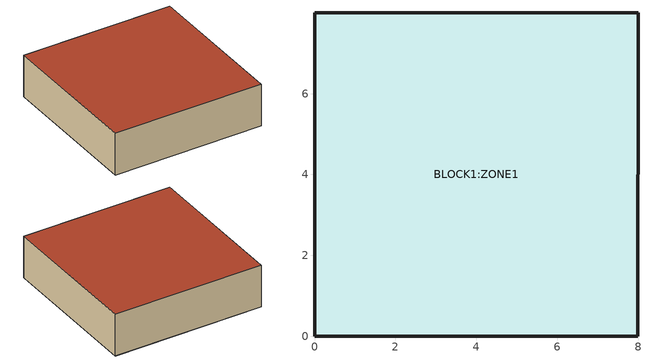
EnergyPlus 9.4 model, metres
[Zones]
BLOCK1:ZONE1
 floor ground (Low-loss ground floor): 8,0 0,0 0,8 8,8 z0
 wall outside (Lossy wall): 8,0 8,8 0,8 0,0 8,0 z0:2.3
 roof outside (Lossy flat roof): 0,0 8,0 8,8 0,8 z2.3
[Site:Location]
Site (00-00:00-00)  (00-00:00-00): Latitude=52.45; Longitude=-1.73; Time Zone=0; Elevation {m}=99
[Site:GroundTemperature:BuildingSurface]
18, 18, 18, 18, 18, 18, 18, 18, 18, 18, 18, 18
[Site:GroundTemperature:Deep]
14, 14, 14, 14, 14, 14, 14, 14, 14, 14, 14, 14
[Site:GroundTemperature:Shallow]
14, 14, 14, 14, 14, 14, 14, 14, 14, 14, 14, 14
[Site:GroundTemperature:FCfactorMethod]
January FCfactorMethod ground temperature {C}=6.2; Februry FCfactorMethod ground temperature {C}=4.12; March FCfactorMethod ground temperature {C}=3.56; April FCfactorMethod ground temperature {C}=4.05; May FCfactorMethod ground temperature {C}=6.86; June FCfactorMethod ground temperature {C}=10; July FCfactorMethod ground temperature {C}=12.96; August FCfactorMethod ground temperature {C}=15.1; September FCfactorMethod ground temperature {C}=15.73; October FCfactorMethod ground temperature {C}=14.72; November FCfactorMethod ground temperature {C}=12.3; December FCfactorMethod ground temperature {C}=9.24
[Site:GroundReflectance]
0.2, 0.2, 0.2, 0.2, 0.2, 0.2, 0.2, 0.2, 0.2, 0.2, 0.2, 0.2
[Site:GroundReflectance:SnowModifier]
1, 1
[SizingPeriod:DesignDay]
Winter Design Day in Site (00-00:00-00): Month=1; Day of Month=15; Day Type -- used for schedules=WinterDesignDay; Max Dry-Bulb {C}=-3; Daily Temp Range {C}=0; Humidity Condition Type=WetBulb; Wet-Bulb at Max {C}=-3; Barometric Pressure {N/M**2}=100141.3; Wind Speed {M/Sec}=0; Wind Direction {Degrees N=0, S=180}=160; Rain Indicator=No; Snow on ground indicator=No; Daylight Savings Time Indicator=No; Clearness {0.0 to 1.2} - gives no sun (but does include long wave radiant heat exchange with sky)=0
[Building]
Building 1: North Axis=0; Terrain=Suburbs; Loads Convergence Tolerance=.0002; Temperature Convergence Tolerance=.0002; Solar Distribution=MinimalShadowing; Maximum number of warmup days=100; Minimum number of warmup days=10
[Material:NoMass]
3_RVAL_3: Roughness=Rough; Resistance {m2-K/w}=.18; Thermal Emittance=0.9; Solar Absorptance=0.7; Visible Absorptance=0.7
[Construction]
Low-loss ground floor: PUR Polyurethane Board  (Diffusion TIGHT)_.133, Cast Concrete_.1, Floor/Roof Screed_.07, Timber Flooring_.03
Lossy flat roof: Asphalt 1_.01, Wood derivatives - woodwool_.145, 3_RVAL_3, Plasterboard_.013
Lossy wall: Brickwork Outer_.1, Vegetable fiber board(Homogeneous board from repulped paper)_.08, Concrete Block (Medium)_.1, Gypsum Plastering_.013
[Material] Roughness=Rough; Thermal Emittance=0.9
Name | Thickness {m} | Conductivity {w/m-K} | Density {kg/m3} | Specific Heat {J/kg-K} | Solar Absorptance | Visible Absorptance
PUR Polyurethane Board  (Diffusion TIGHT)_.133 | .133 | 0.026 | 35 | 1590 | 0.6 | 0.6
Cast Concrete_.1 | .1 | 1.13 | 2000 | 1000 | 0.6 | 0.6
Floor/Roof Screed_.07 | .07 | 0.41 | 1200 | 840 | 0.73 | 0.73
Timber Flooring_.03 | .03 | 0.14 | 650 | 1200 | 0.78 | 0.78
Asphalt 1_.01 | .01 | 0.7 | 2100 | 1000 | 0.85 | 0.9
Wood derivatives - woodwool_.145 | .145 | 0.1 | 500 | 1000 | 0.6 | 0.6
Plasterboard_.013 | .013 | 0.25 | 2800 | 896 | 0.5 | 0.5
Brickwork Outer_.1 | .1 | 0.84 | 1700 | 800 | 0.7 | 0.7
Vegetable fiber board(Homogeneous board from repulped paper)_.08 | .08 | 0.072 | 480 | 1170 | 0.7 | 0.7
Concrete Block (Medium)_.1 | .1 | 0.51 | 1400 | 1000 | 0.6 | 0.6
Gypsum Plastering_.013 | .013 | 0.4 | 1000 | 1000 | 0.5 | 0.5
[Zone]
BLOCK1:ZONE1: Relative North (to building)=0; Zone Type=1; Zone multiplier=1; Zone volume=104.4381; Floor Area=54.9674; Zone inside convection algorithm=TARP; Part Of Total Floor Area=Yes
[ZoneControl:Thermostat]
BLOCK1:ZONE1 Thermostat: BLOCK1:ZONE1, Zone Control Type Sched, ThermostatSetpoint:DualSetpoint, Dual Setpoint - Zone BLOCK1:ZONE1
[ThermostatSetpoint:DualSetpoint]
Dual Setpoint - Zone BLOCK1:ZONE1: BLOCK1:ZONE1 Heating Setpoint Schedule, BLOCK1:ZONE1 Cooling SP Sch
[Zone equipment]
BLOCK1:ZONE1: BLOCK1:ZONE1 Ideal Loads Air
[ZoneHVAC:IdealLoadsAirSystem]
BLOCK1:ZONE1 Ideal Loads Air: Maximum Heating Supply Air Temperature {C}=50; Minimum Cooling Supply Air Temperature {C}=40; Maximum Heating Supply Air Humidity Ratio {kg-H2O/kg-air}=0.001; Minimum Cooling Supply Air Humidity Ratio {kg-H2O/kg-air}=0.01; Heating Limit=NoLimit; Maximum Cooling Air Flow Rate {m3/s}=0; Heating Availability Schedule=BLOCK1:ZONE1 Heating Availability Sch; Cooling availability schedule=BLOCK1:ZONE1 Cooling Availability Sch; Dehumidification Control Type=None; Humidification Control Type=None; Outdoor Air Economizer Type=NoEconomizer
[Schedule:Compact]
BLOCK1:ZONE1 Heating Setpoint Schedule: Any Number, Through: 3/31, For: Weekdays SummerDesignDays, Until: 24:00, 21, For: WinterDesignDays, Until: 24:00, 21, For: AllOtherDays, Until: 24:00, 21, Through: 9/30, For: Weekdays Weekends SummerDesignDays, Until: 24:00, 0, For: WinterDesignDays, Until: 24:00, 21, For: AllOtherDays, Until: 24:00, 0, Through: 12/31, For: Weekdays SummerDesignDays, Until: 24:00, 21, For: WinterDesignDays, Until: 24:00, 21, For: AllOtherDays, Until: 24:00, 21
BLOCK1:ZONE1 Heating Availability Sch: Any Number, Through: 12/31, For: Weekdays SummerDesignDays, Until: 24:00, 1, For: WinterDesignDays, Until: 24:00, 1, For: AllOtherDays, Until: 24:00, 1
BLOCK1:ZONE1 Cooling SP Sch: Any Number, Through: 3/31, For: Weekdays SummerDesignDays, Until: 24:00, 99, For: WinterDesignDays, Until: 24:00, 99, For: AllOtherDays, Until: 24:00, 99, Through: 9/30, For: Weekdays SummerDesignDays, Until: 24:00, 0, For: WinterDesignDays, Until: 24:00, 99, For: AllOtherDays, Until: 24:00, 0, Through: 12/31, For: Weekdays SummerDesignDays, Until: 24:00, 99, For: WinterDesignDays, Until: 24:00, 99, For: AllOtherDays, Until: 24:00, 99
BLOCK1:ZONE1 Cooling Availability Sch: Any Number, Through: 12/31, For: Weekdays Weekends SummerDesignDays, Until: 24:00, 0, For: WinterDesignDays, Until: 24:00, 0, For: AllOtherDays, Until: 24:00, 0
[Schedule:Day:Hourly]
Summer Control Type Day Sch; Winter Control Type Day Sch: Control Type, 4, 4, 4, 4, 4, 4, 4, 4, 4, 4, 4, 4, 4, 4, 4, 4, 4, 4, 4, 4, 4, 4, 4, 4
[Schedule:Week:Daily]
Summer Control Type Week Sch: Summer Control Type Day Sch, Summer Control Type Day Sch, Summer Control Type Day Sch, Summer Control Type Day Sch, Summer Control Type Day Sch, Summer Control Type Day Sch, Summer Control Type Day Sch, Summer Control Type Day Sch, Summer Control Type Day Sch, Summer Control Type Day Sch, Summer Control Type Day Sch, Summer Control Type Day Sch
Winter Control Type Week Sch: Winter Control Type Day Sch, Winter Control Type Day Sch, Winter Control Type Day Sch, Winter Control Type Day Sch, Winter Control Type Day Sch, Winter Control Type Day Sch, Winter Control Type Day Sch, Winter Control Type Day Sch, Winter Control Type Day Sch, Winter Control Type Day Sch, Winter Control Type Day Sch, Winter Control Type Day Sch
[Schedule:Year]
Zone Control Type Sched: Control Type, Winter Control Type Week Sch, 1, 1, 3, 31, Summer Control Type Week Sch, 4, 1, 9, 30, Winter Control Type Week Sch, 10, 1, 12, 31
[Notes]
DHD20251001: HAND EDITED BY DHD TO INCREASE REPORTING
Geometry convention template : External measurements to top of roof
Zone geometry and surface areas : 2-Outer
Zone volume calculation method : 1-Inner
Zone floor area calculation method : 1-Inner
Window to wall ratio method : 1-Inner
